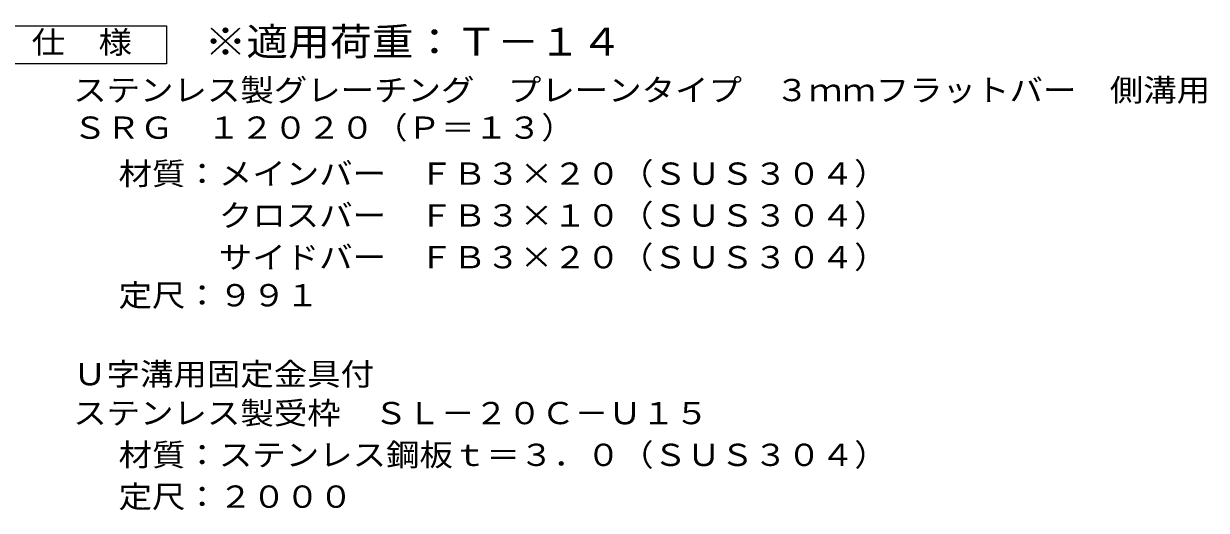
# Model space of a CAD drawing. Units: millimetres at full size; details may follow other scales. Extents: x -304 to 462, y -387 to 296.
# Drawn here: x 151.3 to 462.5, y -156.2 to -28 of the extents above; entities that cross this region are included whole.
import ezdxf
from ezdxf.enums import TextEntityAlignment as Align

# ---------------------------------------------------------------- set-up
doc = ezdxf.new("R2010")
doc.units = ezdxf.units.MM
doc.header["$LTSCALE"] = 2
doc.layers.add('D-5', color=7, linetype='Continuous', lineweight=9)
doc.styles.add('ＭＳ ゴシック', font='')
doc.styles.get('ＭＳ ゴシック').set_extended_font_data('MS Gothic')

msp = doc.modelspace()

# ---------------------------------------------------------------- linework, layer by layer
at = {"layer": 'D-5'}
msp.add_lwpolyline([(143.857, -38.614), (143.857, -28.614), (188.857, -28.614), (188.857, -38.614)], close=True, dxfattribs=at)

# ---------------------------------------------------------------- texts
at = {"layer": 'D-5', "color": 2, "style": 'ＭＳ ゴシック', "width": 1.1}
for s, p in [('仕\u3000様', (153.357, -37.614)), ('ステンレス製グレーチング\u3000プレーンタイプ\u3000３ｍｍフラットバー\u3000側溝用\u3000', (164.275, -50.198)), ('ＳＲＧ\u3000１２０２０（Ｐ＝１３）', (164.275, -60.089)), ('材質：メインバー\u3000ＦＢ３×２０（ＳＵＳ３０４）', (176.218, -72.198)), ('\u3000\u3000\u3000クロスバー\u3000ＦＢ３×１０（ＳＵＳ３０４）', (176.218, -83.198)), ('\u3000\u3000\u3000サイドバー\u3000ＦＢ３×２０（ＳＵＳ３０４）', (176.218, -94.198)), ('定尺：９９１', (176.218, -104.209)), ('Ｕ字溝用固定金具付', (164.275, -124.972)), ('ステンレス製受枠\u3000ＳＬ－２０Ｃ－Ｕ１５', (164.275, -135.232)), ('材質：ステンレス鋼板ｔ＝３．０（ＳＵＳ３０４）', (176.218, -146.232)), ('定尺：２０００', (176.218, -157.232))]:
    msp.add_text(s, height=5.865, dxfattribs=at).set_placement(p, align=Align.BOTTOM_LEFT)
at = {"layer": 'D-5', "color": 3, "style": 'ＭＳ ゴシック', "width": 1.1}
msp.add_text('※適用荷重：Ｔ－１４', height=7.331, dxfattribs=at).set_placement((198.857, -38.614), align=Align.BOTTOM_LEFT)

doc.saveas('drawing.dxf')
